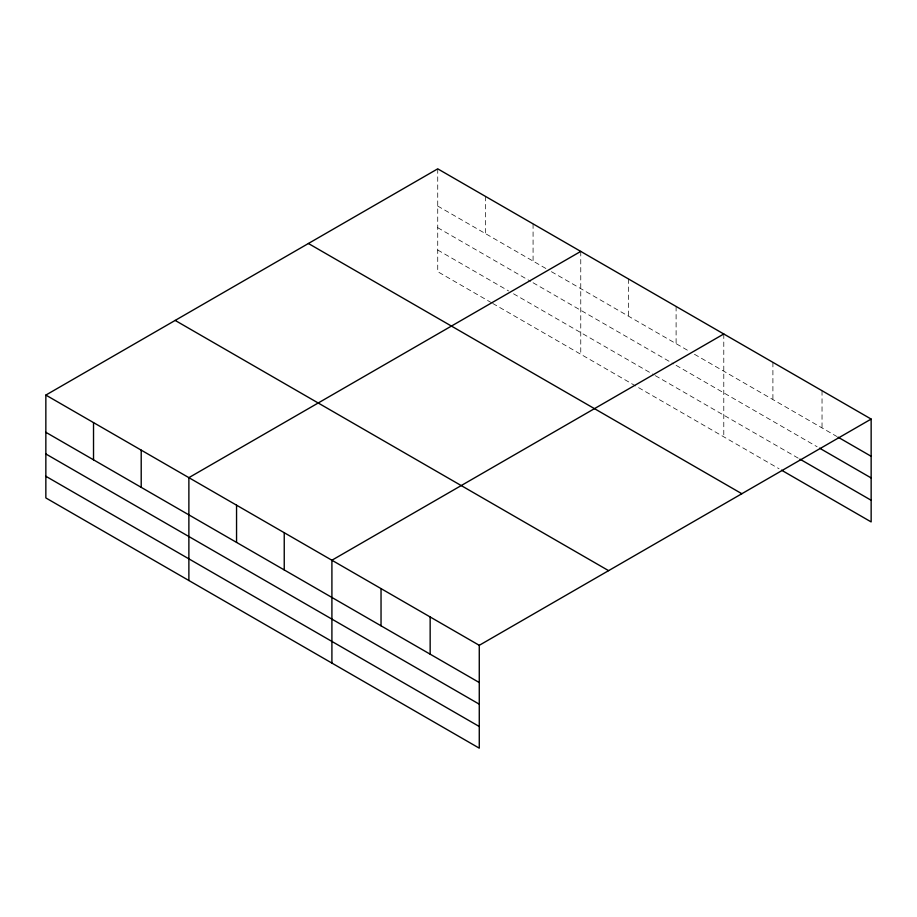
<?xml version="1.0" encoding="UTF-8"?>
<svg xmlns="http://www.w3.org/2000/svg" width="917" height="917" viewBox="0 0 917 917"><rect width="100%" height="100%" fill="white"/><g stroke="black" fill="none" stroke-linecap="round" stroke-linejoin="round"><path stroke-width="0.69" stroke-dasharray="4.58 3.44" d="M437.73 206.05L546.532 268.864M551.415 271.684L689.561 351.44M694.444 354.26L836.763 436.435M437.73 227.703L530.634 281.347M533.075 282.757L673.663 363.923M676.104 365.333L817.116 446.751M437.73 250.02L508.626 290.964M513.52 293.784L654.108 374.95M655.323 375.661L798.696 458.431M491.512 302.736L437.73 271.684L437.73 168.831M492.738 303.447L779.049 468.747M822.033 390.711L822.033 427.918M772.905 362.341L772.905 399.56M723.788 333.983L723.788 436.836M676.104 306.461L676.104 343.68M628.432 278.94L628.432 316.147M580.759 251.407L580.759 354.26M533.075 223.886L533.075 261.104M485.402 196.353L485.402 233.571"/><path stroke-width="1.38" d="M479.27 704.187L479.27 645.316L45.85 395.078L45.85 497.931L479.27 748.169L479.27 704.187L45.85 453.961M45.85 395.078L437.73 168.831L871.15 419.069L871.15 521.922L781.502 470.169M580.759 251.407L188.879 477.654L188.879 580.507M723.788 333.983L331.908 560.23L331.908 663.083M479.27 645.316L871.15 419.069M837.989 437.134L871.15 456.288M819.569 448.161L871.15 477.94M799.922 459.142L871.15 500.258M308.41 243.498L741.83 493.724M175.17 320.423L608.59 570.649M45.85 432.297L479.27 682.535M45.85 476.278L479.27 726.505M430.153 616.958L430.153 654.165M381.036 588.599L381.036 625.807M284.236 532.708L284.236 569.927M236.552 505.187L236.552 542.394M141.207 450.132L141.207 487.351M93.523 422.611L93.523 459.818"/></g></svg>
